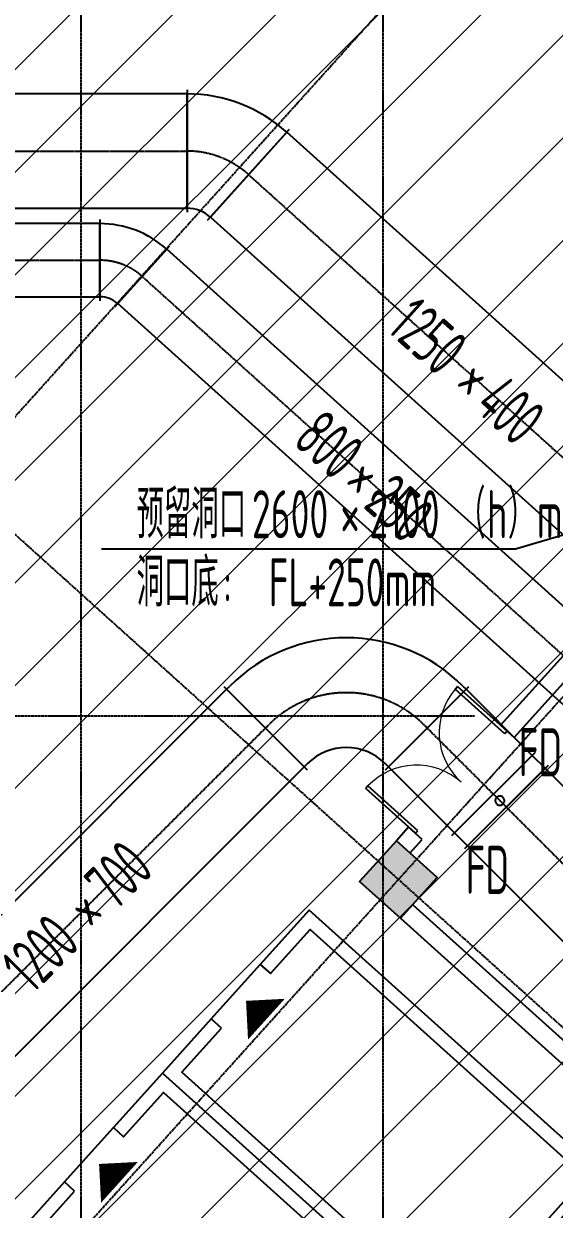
# Model space of a CAD drawing. Extents: x -20827274 to 1300756471, y -549375 to 3431892.
# Drawn here: x 5866 to 11665, y -351657 to -338695 of the extents above; entities that cross this region are included whole.
import ezdxf

# ---------------------------------------------------------------- set-up
doc = ezdxf.new("R2010")
doc.units = 0
doc.header["$LTSCALE"] = 10
for name, pattern in [('CENTER2', [1.125, 0.75, -0.125, 0.125, -0.125]), ('暖附图底图$0$DASH', [0.35, 0.25, -0.1]), ('暖附图底图$0$DOTE', [2.42, 2, -0.2, 0.02, -0.2])]:
    doc.linetypes.add(name, pattern=pattern)
for name, color, linetype in [('1-zs', 3, 'Continuous'), ('1-标注暖通', 4, 'Continuous'), ('DUCT-加压送风中心线', 5, 'CENTER2'), ('DUCT-加压送风标注', 3, 'Continuous'), ('DUCT-加压送风法兰', 2, 'Continuous'), ('DUCT-加压送风管', 1, 'Continuous'), ('DUCT-加压送风管端线', 2, 'Continuous'), ('DUCT-新风标注', 3, 'Continuous'), ('DUCT-新风法兰', 2, 'Continuous'), ('DUCT-新风阀门', 7, 'Continuous'), ('H-DUCT-新风中心线', 5, 'CENTER2'), ('H-DUCT-新风法兰', 2, 'Continuous'), ('H-DUCT-新风管', 3, 'Continuous'), ('H-DUCT-新风管端线', 2, 'Continuous'), ('H-TH_TEXT', 7, 'Continuous'), ('PUB_HATCH', 8, 'Continuous'), ('暖附图底图$0$00-停车位', 8, 'Continuous'), ('暖附图底图$0$1-标注暖通', 8, 'Continuous'), ('暖附图底图$0$A-COLUMN', 8, 'Continuous'), ('暖附图底图$0$A-WALL', 8, 'Continuous'), ('暖附图底图$0$A-WINDOW', 8, 'Continuous'), ('暖附图底图$0$DOOR_FIRE', 8, 'Continuous'), ('暖附图底图$0$DOTE', 8, 'Continuous')]:
    doc.layers.add(name, color=color, linetype=linetype)
doc.layers.add('F-非人防区', color=105, linetype='Continuous', lineweight=15)
doc.styles.add('8B2_02', font='tssdeng.shx', dxfattribs={"width": 0.6, "bigfont": 'TSSDCHN.shx'})

# ---------------------------------------------------------------- blocks, each defined once
blk = doc.blocks.new('暖附图底图$0$车位2400x5300')
at = {"layer": '暖附图底图$0$00-停车位', "color": 251}
for p, q in [((-875, -1000), (-175, -1000)), ((-875, -1100), (-875, -1000)), ((-175, -1100), (-175, -1000)), ((175, -1000), (875, -1000)), ((175, -1100), (175, -1000)), ((875, -1100), (875, -1000)), ((-875, -1100), (-175, -1100)), ((175, -1100), (875, -1100)), ((400, -5300), (-400, -5300))]:
    blk.add_line(p, q, dxfattribs=at)
blk.add_lwpolyline([(400, -5150), (400, -5300), (1200, -5300), (1200, 0), (-1200, 0), (-1200, -5300), (-400, -5300), (-400, -5150), (-1050, -5150), (-1050, -150), (1050, -150), (1050, -5150), (400, -5150)], dxfattribs=at)
blk.add_lwpolyline([(0, -5150, 0, 600, 0), (0, -4850, 600, 600, 0)], format="xyseb", dxfattribs=at)
blk = doc.blocks.new('暖附图底图$0$$DorLib2D$00000213')
at = {"color": 0, "linetype": '暖附图底图$0$DASH', "const_width": 0.02}
blk.add_lwpolyline([(0.5, 0), (-0.5, 0)], dxfattribs=at)
blk = doc.blocks.new('暖附图底图$0$$DorLib2D$00000002')
for p, q in [((-0.5, 0), (-0.5, 0.4875)), ((-0.475, 0.4875), (-0.5, 0.4875)), ((-0.475, 0), (-0.475, 0.4875)), ((0.475, 0), (0.475, 0.4875)), ((0.475, 0.4875), (0.5, 0.4875)), ((0.5, 0), (0.5, 0.4875)), ((-0.5, 0), (-0.475, 0)), ((0.5, 0), (0.475, 0))]:
    blk.add_line(p, q)
at = {"lineweight": 13}
for centre, start, end in [((-0.4875, 0), 0, 88.53072), ((0.4875, 0), 91.46928, 180)]:
    blk.add_arc(centre, 0.4875, start, end, dxfattribs=at)
blk = doc.blocks.new('_FZH')
blk.add_lwpolyline([(-0.5, -0.5), (0.5, -0.5), (0.5, 0.5), (-0.5, 0.5)], close=True)
at = {"layer": 'PUB_HATCH'}
blk.add_solid([(-0.5, -0.5), (0.5, -0.5), (-0.5, 0.5), (0.5, 0.5)], dxfattribs=at)
blk = doc.blocks.new('暖附图底图$0$AFSFCS')
at = {"layer": '暖附图底图$0$A-WALL'}
for p, q in [((15559.4, -341385.2), (11076.3, -346364.2)), ((11224.9, -346498.1), (15708.1, -341519)), ((11076.3, -346364.2), (11224.9, -346498.1)), ((10072.6, -347479), (9938.7, -347627.6)), ((10221.2, -347612.8), (10072.6, -347479)), ((10087.4, -347761.4), (10221.2, -347612.8)), ((10117, -348326.3), (12569.4, -350534.5)), ((9983.2, -348475), (12509.8, -350750))]:
    blk.add_line(p, q, dxfattribs=at)
at = {"layer": '暖附图底图$0$DOTE', "color": 127, "linetype": '暖附图底图$0$DOTE', "ltscale": 1.5}
for p, q in [((6491.4, -155629.3), (6491.4, -385768.2)), ((9791.4, -155629.3), (9791.4, -385768.2)), ((-19282.2, -370815), (113456.9, -223393.3)), ((-14328.5, -375027.4), (118287.3, -227742.6)), ((-3593.8, -335846.6), (20045.4, -357131.3))]:
    blk.add_line(p, q, dxfattribs=at)
at = {"layer": '暖附图底图$0$DOTE', "color": 16, "linetype": '暖附图底图$0$DOTE', "ltscale": 1.5}
blk.add_line((-113117.3, -346260.4), (10791.4, -346260.4), dxfattribs=at)
at = {"layer": '暖附图底图$0$00-停车位', "rotation": 228.0000000141129}
for p in [(12122.9, -352823.7), (10517, -354607.2)]:
    blk.add_blockref('暖附图底图$0$车位2400x5300', p, dxfattribs=at)
at = {"layer": '暖附图底图$0$A-COLUMN', "xscale": 600.0000000000256, "yscale": 600.0000000000256, "zscale": 600.0000000000256, "rotation": 47.99999999999824}
blk.add_blockref('_FZH', (9961, -348051.3), dxfattribs=at)
at = {"layer": '暖附图底图$0$A-WINDOW', "xscale": 5500, "yscale": -5500, "zscale": 200, "rotation": 317.9999999999957}
blk.add_blockref('暖附图底图$0$$DorLib2D$00000213', (13434.1, -339336.9), dxfattribs=at)
at = {"layer": '暖附图底图$0$DOOR_FIRE', "xscale": 1500, "yscale": 1500, "zscale": 200, "rotation": 47.99999999999591}
blk.add_blockref('暖附图底图$0$$DorLib2D$00000002', (10648.7, -346988.5), dxfattribs=at)
blk = doc.blocks.new('暖附图底图')
at = {"layer": '暖附图底图$0$1-标注暖通', "linetype": '暖附图底图$0$DASH'}
blk.add_blockref('暖附图底图$0$AFSFCS', (500000, 0), dxfattribs=at)

msp = doc.modelspace()

# ---------------------------------------------------------------- hatches: boundary and pattern name
at = {"layer": 'F-非人防区'}
h = msp.add_hatch(dxfattribs=at)
h.set_pattern_fill('ANSI31', color=8, scale=500)
h.set_pattern_definition([(45, (-67108.6, 126739.6), (-561.266, 561.266), [])])
edge = h.paths.add_edge_path()
edge.add_line((26041.4, -160910.4), (26041.4, -174910.4))
edge.add_line((26041.4, -174910.4), (44466.4, -174910.4))
edge.add_line((44466.4, -174910.4), (44466.4, -230535.4))
edge.add_line((44466.4, -230535.4), (29591.4, -230535.4))
edge.add_line((29591.4, -230535.4), (29591.4, -228585.4))
edge.add_line((29591.4, -228585.4), (32466.4, -228585.4))
edge.add_line((32466.4, -228585.4), (32466.4, -223185.4))
edge.add_line((32466.4, -223185.4), (6116.4, -223185.4))
edge.add_line((6116.4, -223185.4), (6116.4, -236210.4))
edge.add_line((6116.4, -236210.4), (5916.4, -236210.4))
edge.add_line((5916.4, -236210.4), (5921.1, -289912.2))
edge.add_line((5921.1, -289912.2), (35191.4, -289912.2))
edge.add_line((35191.4, -289912.2), (35191.4, -296310.4))
edge.add_line((35191.4, -296310.4), (35041.4, -296310.4))
edge.add_line((35041.4, -296310.4), (35041.4, -296910.4))
edge.add_line((35041.4, -296910.4), (35641.4, -296910.4))
edge.add_line((35641.4, -296910.4), (44736.4, -305099.6))
edge.add_line((44736.4, -305099.6), (22456.5, -329844))
edge.add_line((22456.5, -329844), (22456.5, -340006.4))
edge.add_line((22456.5, -340006.4), (-13248.1, -379660.4))
edge.add_line((-13248.1, -379660.4), (-90108.6, -379660.4))
edge.add_line((-90108.6, -379660.4), (-90108.6, -373660.4))
edge.add_line((-90108.6, -373660.4), (-91358.6, -373660.4))
edge.add_arc((-91358.6, -361660.4), 12000, 180, 270, ccw=False)
edge.add_line((-103358.6, -361660.4), (-103358.6, -333450.4))
edge.add_line((-103358.6, -333450.4), (-95358.6, -333436.6))
edge.add_line((-95358.6, -333436.6), (-95358.6, -160610.4))
edge.add_line((-95358.6, -160610.4), (-86333.4, -160610.4))
edge.add_line((-86333.4, -160610.4), (-86333.6, -149790))
edge.add_line((-86333.6, -149790), (-73433.4, -149790))
edge.add_line((-73433.4, -149790), (-73433.4, -160610.4))
edge.add_line((-73433.4, -160610.4), (26041.4, -160910.4))

# ---------------------------------------------------------------- linework, layer by layer
at = {"layer": '1-标注暖通'}
for p, q in [((11242.1, -344436.5), (13759.6, -343683, 2600)), ((6715.8, -344436.5), (11242.1, -344436.5))]:
    msp.add_line(p, q, dxfattribs=at)
at = {"layer": 'DUCT-加压送风中心线'}
for p, q in [((-25995.7, -340087.1), (7651.1, -340087.1)), ((7651.3, -340087.1), (7651.4, -340087.1)), ((8323.9, -340345.2), (8324, -340345.3)), ((8324.1, -340345.4), (13104.2, -344649.5)), ((-25995.7, -341280.9), (6699, -341280.9)), ((6699.2, -341280.9), (6699.3, -341280.9)), ((7161, -341458.2), (7161.1, -341458.2)), ((7161.3, -341458.4), (12030.2, -345842.4))]:
    msp.add_line(p, q, dxfattribs=at)
for centre, radius in [((7651.4, -341092.1), 1005), ((6699.3, -341970.9), 690)]:
    msp.add_arc(centre, radius, 48, 90, dxfattribs=at)
at = {"layer": 'DUCT-加压送风法兰'}
for p, q in [((7651.2, -339417.1), (7651.2, -340757.1)), ((7875.7, -340843.3), (8772.3, -339847.5)), ((6699.1, -340835.9), (6699.1, -341725.9)), ((6863.4, -341789), (7458.9, -341127.6))]:
    msp.add_line(p, q, dxfattribs=at)
at = {"layer": 'DUCT-加压送风法兰', "color": 18, "true_color": 0x000000}
for p in [(7651.1, -340087.1, 1000), (7651.3, -340087.1, 1000), (8324, -340345.3, 1000), (8324.1, -340345.4, 1000), (6699, -341280.9, 1000), (6699.2, -341280.9, 1000), (7161.1, -341458.2, 1000), (7161.3, -341458.4, 1000)]:
    msp.add_point(p, dxfattribs=at)
at = {"layer": 'DUCT-加压送风管'}
for p, q in [((7651.1, -339462.1), (-25995.7, -339462.1)), ((7651.1, -340712.1), (7651.1, -339462.1)), ((7651.3, -339462.1), (7651.4, -339462.1)), ((8742.3, -339881), (7905.9, -340809.9)), ((8742.1, -339880.8), (8742.2, -339880.8)), ((13522.4, -344185), (8742.3, -339881)), ((-25995.7, -340712.1), (7651.1, -340712.1)), ((7651.4, -340712.1), (7651.3, -340712.1)), ((6699, -340880.9), (-25995.7, -340880.9)), ((6699, -341680.9), (6699, -340880.9)), ((6699.2, -340880.9), (6699.3, -340880.9)), ((7905.7, -340809.8), (7905.7, -340809.7)), ((7905.9, -340809.9), (12686, -345114)), ((7428.9, -341161.1), (6893.6, -341755.6)), ((7428.7, -341160.9), (7428.8, -341161)), ((12297.8, -345545.1), (7428.9, -341161.1)), ((-25995.7, -341680.9), (6699, -341680.9)), ((6699.3, -341680.9), (6699.2, -341680.9)), ((6893.4, -341755.5), (6893.4, -341755.4)), ((6893.6, -341755.6), (11762.5, -346139.6))]:
    msp.add_line(p, q, dxfattribs=at)
for centre, radius in [((7651.4, -341092.1), 1630), ((7651.4, -341092.1), 380), ((6699.3, -341970.9), 1090), ((6699.3, -341970.9), 290)]:
    msp.add_arc(centre, radius, 48, 90, dxfattribs=at)
at = {"layer": 'DUCT-加压送风管', "color": 18, "true_color": 0x000000}
for p in [(7651.3, -340087.1, 1000), (8324, -340345.3, 1000), (6699.2, -341280.9, 1000), (7161.1, -341458.2, 1000)]:
    msp.add_point(p, dxfattribs=at)
at = {"layer": 'DUCT-加压送风管端线'}
for p, q in [((7651.3, -339462.1), (7651.3, -340712.1)), ((8742.2, -339880.8), (7905.7, -340809.8)), ((6699.2, -340880.9), (6699.2, -341680.9)), ((7428.8, -341161), (6893.4, -341755.5))]:
    msp.add_line(p, q, dxfattribs=at)
at = {"layer": 'DUCT-新风法兰'}
for p, q in [((11455, -346662.2), (10542.9, -347574.4)), ((11596.6, -346803.8), (10684.4, -347716))]:
    msp.add_line(p, q, dxfattribs=at)
at = {"layer": 'DUCT-新风法兰', "color": 18, "true_color": 0x000000}
for p in [(10998.9, -347118.2, 4500), (10999, -347118.4, 4500), (11140.4, -347259.8, 4500), (11140.6, -347259.9, 4500)]:
    msp.add_point(p, dxfattribs=at)
at = {"layer": 'DUCT-新风阀门'}
for p, q in [((11007.9, -347127.2), (11131.6, -347251)), ((11020.3, -347181.3), (11019.8, -347187.5)), ((11019.8, -347187.5), (11020, -347193.8)), ((11020, -347193.8), (11020.9, -347200)), ((11021.7, -347175.1), (11020.3, -347181.3)), ((11020.9, -347200), (11022.7, -347206)), ((11023.8, -347169.2), (11021.7, -347175.1)), ((11022.7, -347206), (11025.2, -347211.8)), ((11026.7, -347163.6), (11023.8, -347169.2)), ((11025.2, -347211.8), (11028.4, -347217.2)), ((11030.2, -347158.4), (11026.7, -347163.6)), ((11028.4, -347217.2), (11032.2, -347222.2)), ((11034.4, -347153.7), (11030.2, -347158.4)), ((11032.2, -347222.2), (11036.7, -347226.6)), ((11039.1, -347149.6), (11034.4, -347153.7)), ((11036.7, -347226.6), (11041.6, -347230.4)), ((11044.3, -347146), (11039.1, -347149.6)), ((11041.6, -347230.4), (11047, -347233.6)), ((11049.9, -347143.2), (11044.3, -347146)), ((11047, -347233.6), (11052.8, -347236.1)), ((11055.8, -347141.1), (11049.9, -347143.2)), ((11052.8, -347236.1), (11058.8, -347237.9)), ((11061.9, -347139.7), (11055.8, -347141.1)), ((11058.8, -347237.9), (11065, -347238.9)), ((11068.2, -347139.1), (11061.9, -347139.7)), ((11065, -347238.9), (11071.3, -347239.1)), ((11074.4, -347139.3), (11068.2, -347139.1)), ((11071.3, -347239.1), (11077.6, -347238.5)), ((11080.6, -347140.3), (11074.4, -347139.3)), ((11077.6, -347238.5), (11083.7, -347237.1)), ((11086.7, -347142), (11080.6, -347140.3)), ((11083.7, -347237.1), (11089.6, -347235)), ((11092.4, -347144.5), (11086.7, -347142)), ((11089.6, -347235), (11095.2, -347232.1)), ((11097.8, -347147.7), (11092.4, -347144.5)), ((11095.2, -347232.1), (11100.4, -347228.6)), ((11102.8, -347151.6), (11097.8, -347147.7)), ((11100.4, -347228.6), (11105.1, -347224.4)), ((11107.2, -347156), (11102.8, -347151.6)), ((11105.1, -347224.4), (11109.2, -347219.7)), ((11111.1, -347161), (11107.2, -347156)), ((11109.2, -347219.7), (11112.8, -347214.5)), ((11114.3, -347166.4), (11111.1, -347161)), ((11112.8, -347214.5), (11115.6, -347208.9)), ((11116.8, -347172.1), (11114.3, -347166.4)), ((11115.6, -347208.9), (11117.7, -347203)), ((11118.5, -347178.2), (11116.8, -347172.1)), ((11117.7, -347203), (11119.1, -347196.9)), ((11119.5, -347184.4), (11118.5, -347178.2)), ((11119.1, -347196.9), (11119.7, -347190.7)), ((11119.7, -347190.7), (11119.5, -347184.4))]:
    msp.add_line(p, q, dxfattribs=at)
at = {"layer": 'H-DUCT-新风中心线'}
for p, q in [((4415.1, -350488.4), (8508.1, -346395.5)), ((8508.2, -346395.3), (8543.6, -346360)), ((10240.6, -346360), (10276, -346395.3)), ((10276.1, -346395.5), (10998.9, -347118.2)), ((11140.6, -347259.9), (12859.8, -348979.2))]:
    msp.add_line(p, q, dxfattribs=at)
msp.add_arc((9392.1, -347208.5), 1200, 45, 135, dxfattribs=at)
at = {"layer": 'H-DUCT-新风法兰'}
for p, q in [((8052, -345939.3), (8964.2, -346851.5)), ((9820, -346851.5), (10732.1, -345939.3))]:
    msp.add_line(p, q, dxfattribs=at)
at = {"layer": 'H-DUCT-新风法兰', "color": 18, "true_color": 0x000000}
for p in [(8508.1, -346395.5, 4500), (8508.2, -346395.3, 4500), (10276, -346395.3, 4500), (10276.1, -346395.5, 4500)]:
    msp.add_point(p, dxfattribs=at)
at = {"layer": 'H-DUCT-新风管'}
for p, q in [((8083.9, -345971.1), (8119.3, -345935.7)), ((10664.9, -345935.7), (10700.2, -345971.1)), ((8083.8, -345971.2), (3990.8, -350064.1)), ((8932.3, -346819.7), (8083.8, -345971.2)), ((10700.4, -345971.2), (9851.8, -346819.7)), ((11423.1, -346694), (10700.4, -345971.2)), ((10574.6, -347542.5), (11423.1, -346694)), ((11423.3, -346694.1), (11564.7, -346835.5)), ((4839.4, -350912.7), (8932.3, -346819.7)), ((8967.8, -346784.2), (8932.5, -346819.6)), ((9851.7, -346819.6), (9816.3, -346784.2)), ((9851.8, -346819.7), (10574.6, -347542.5)), ((11564.8, -346835.7), (10716.3, -347684.2)), ((13284.1, -348554.9), (11564.8, -346835.7)), ((10716.2, -347684.1), (10574.8, -347542.6)), ((10716.3, -347684.2), (12435.5, -349403.4))]:
    msp.add_line(p, q, dxfattribs=at)
for radius in [1800, 600]:
    msp.add_arc((9392.1, -347208.5), radius, 45, 135, dxfattribs=at)
at = {"layer": 'H-DUCT-新风管', "color": 18, "true_color": 0x000000}
for p in [(8508.2, -346395.3, 4500), (10276, -346395.3, 4500)]:
    msp.add_point(p, dxfattribs=at)
at = {"layer": 'H-DUCT-新风管端线'}
for p, q in [((8083.9, -345971.1), (8932.5, -346819.6)), ((10700.2, -345971.1), (9851.7, -346819.6)), ((11423.3, -346694.1), (10574.8, -347542.6)), ((11564.7, -346835.5), (10716.2, -347684.1))]:
    msp.add_line(p, q, dxfattribs=at)

# ---------------------------------------------------------------- block references
at = {"layer": '1-zs'}
msp.add_blockref('暖附图底图', (-500000, 0), dxfattribs=at)

# ---------------------------------------------------------------- texts
at = {"layer": '1-标注暖通', "style": '8B2_02', "width": 0.6}
for s, p in [('FDS', (11276.7, -346922.7)), ('FD', (10696.6, -348208, 4500))]:
    msp.add_text(s, height=525, dxfattribs=at).set_placement(p)
at = {"layer": 'DUCT-加压送风标注', "style": '8B2_02', "width": 0.6}
for s, p in [('1250', (9818.2, -342044, 1000)), ('×', (10538.5, -342692.5, 1000)), ('400', (10772.6, -342903.3, 1000)), ('800', (8789.8, -343278, 1000)), ('×', (9330, -343764.4, 1000)), ('250', (9564.1, -343975.1, 1000))]:
    msp.add_text(s, height=525, rotation=318, dxfattribs=at).set_placement(p)
at = {"layer": 'DUCT-新风标注', "style": '8B2_02', "width": 0.6}
for s, p in [('700', (6869.9, -348404.8, 4500)), ('×', (6647.2, -348627.6, 4500)), ('1200', (5961.8, -349312.9, 4500))]:
    msp.add_text(s, height=525, rotation=45, dxfattribs=at).set_placement(p)
at = {"layer": 'H-TH_TEXT', "style": '8B2_02', "width": 0.6}
for s, p in [('预留洞口', (7099.9, -344319.6)), ('（', (10613.3, -344319.6)), ('）', (11158.5, -344319.6)), ('2600', (8359.9, -344319.6)), ('2100', (9644.1, -344319.6)), ('h', (10928.3, -344319.6)), ('×', (9329.1, -344319.6)), ('mm', (11473.5, -344319.6)), ('洞口底', (7099.9, -345065.4)), ('FL+250mm', (8544.1, -345065.4)), (':', (8044.9, -345065.4))]:
    msp.add_text(s, height=525, dxfattribs=at).set_placement(p)

doc.saveas('drawing.dxf')
